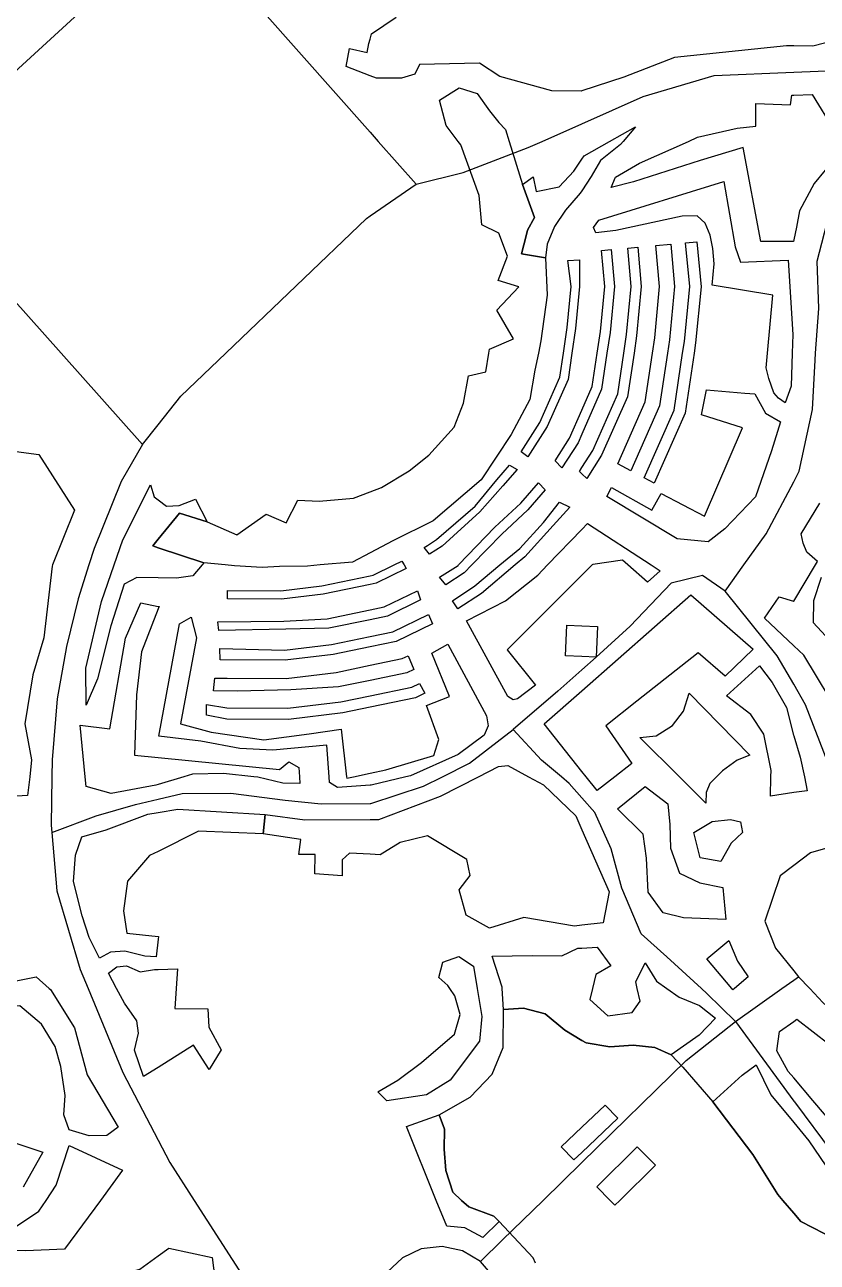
# Model space of a CAD drawing. Header units: millimetres. Extents: x 0 to 1153, y 0 to 888.
# Drawn here: x 431.1 to 543.3, y 411.2 to 586.5 of the extents above; entities that cross this region are included whole.
import ezdxf

# ---------------------------------------------------------------- set-up
doc = ezdxf.new("R2010")
doc.units = ezdxf.units.MM

msp = doc.modelspace()

# ---------------------------------------------------------------- linework, layer by layer
at = {"layer": 'parks'}
for points in [[(547.9552, 587.9553, 5.9233), (548.7351, 585.0467, 5.9191), (542.7145, 583.5029, 5.9376), (540, 583.5358, 5.9465), (538.9988, 583.548, 5.9414), (523.1149, 581.8916, 5.8628), (515.952, 579.0794, 5.8315), (510, 577.1519, 5.8057), (509.9505, 577.1359, 5.805), (505.7394, 577.187, 5.7374), (498.3954, 579.2088, 5.6193), (495.5093, 581.093, 5.5745), (487.0113, 580.8802, 5.4431), (486.3475, 579.5223, 5.4305), (484.4788, 578.9782, 5.4001), (480.914, 578.9471, 5.3438), (480, 579.3022, 5.3304), (476.6425, 580.6065, 5.2852)], [(476.6425, 580.6065, 5.2852), (477.0812, 583.1658, 5.3002), (479.5836, 582.5872, 5.3335), (479.8389, 583.8664, 5.3406), (480, 584.4893, 5.3445), (480.1911, 585.228, 5.3494), (483.6884, 587.6015, 5.4062)], [(514.1563, 563.4813, 5.8417), (514.7414, 564.933, 5.8447), (518.1619, 566.9079, 5.8623), (525.0824, 570, 5.8907), (526.3822, 570.5807, 5.8959), (531.9842, 571.8787, 5.9206), (534.6571, 572.1715, 5.933), (534.6162, 575.387, 5.9289), (539.5525, 575.1692, 5.9531), (539.7209, 576.533, 5.9525), (540, 576.5457, 5.9538), (542.6395, 576.6649, 5.9411), (545.6633, 571.6291, 5.9258)], [(501.4389, 554.0648, 5.6167), (502.0935, 556.6401, 5.64), (502.295, 557.4367, 5.6469), (503.2918, 559.2366, 5.6734), (501.5743, 563.9035, 5.654), (503.0819, 564.9909, 5.6862), (503.544, 562.8946, 5.689), (506.7889, 563.5707, 5.7536), (508.846, 565.8037, 5.7957), (510, 567.4915, 5.8182), (510.3268, 567.9694, 5.8202), (513.9316, 570, 5.8383), (517.577, 572.0535, 5.8519), (515.8532, 570, 5.8473), (515.4767, 569.5516, 5.8459), (512.6362, 567.2909, 5.8322), (511.33, 565.0302, 5.8244), (510, 563.0222, 5.8152), (509.767, 562.6704, 5.8104), (507.6996, 560.2424, 5.7664), (506.1375, 557.9662, 5.73), (505.0837, 555.4237, 5.7018), (504.8369, 553.5311, 5.6919), (501.4389, 554.0648, 5.6167)], [(544.4595, 565.9477, 5.9608), (542.8858, 564.0247, 5.9835), (540.8252, 560.1843, 6.0219), (540.3814, 557.8573, 6.0402), (540, 556.0482, 6.0546), (539.9574, 555.8461, 6.0556), (535.3459, 555.8277, 6.018), (532.8382, 569.1458, 5.9313), (526.7417, 567.2777, 5.9079), (517.3226, 564.2606, 5.8608), (514.1563, 563.4813, 5.8417)], [(511.6658, 557.7969, 5.8246), (512.3976, 558.8287, 5.8303), (530.1105, 564.3377, 5.9386), (531.7002, 555.0543, 5.9917), (532.489, 552.8797, 6.009), (539.198, 553.1978, 6.0667), (539.885, 542.6337, 6.1436), (539.7955, 540, 6.1602), (539.6364, 535.3146, 6.1882), (538.7928, 532.974, 6.1907), (537.8259, 533.6454, 6.1726), (537.1874, 534.3687, 6.1593), (536.4927, 536.3935, 6.1389), (536.0958, 537.9315, 6.1258), (536.2845, 540, 6.1177), (537.0359, 548.2342, 6.0774), (528.4695, 549.6205, 5.9858), (528.7543, 552.6741, 5.9765), (528.5329, 554.8511, 5.966), (528.1558, 556.7048, 5.9558), (527.4493, 558.4138, 5.9439), (526.3272, 559.4681, 5.9319), (524.2248, 559.4193, 5.9167), (514.8013, 557.3593, 5.849), (511.9687, 557.0685, 5.8268), (511.6658, 557.7969, 5.8246)], [(518.8359, 522.3445, 5.8765), (523.0682, 531.9382, 5.9574), (524.275, 540, 5.9725), (524.5205, 541.6401, 5.9707), (525.2703, 549.427, 5.9553), (524.6984, 555.641, 5.9314), (526.2826, 555.789, 5.9439), (526.8766, 549.4168, 5.9711), (526.1087, 541.4535, 5.9899), (525.8903, 540, 5.9921), (524.6133, 531.5013, 5.9812), (520.2574, 521.5931, 5.9026), (518.8359, 522.3445, 5.8765)], [(506.198, 524.7558, 5.6029), (508.2429, 527.9646, 5.6846), (510, 531.9521, 5.7584), (511.4645, 535.2755, 5.796), (512.1737, 540, 5.8263), (512.6382, 543.0944, 5.8319), (513.2429, 549.4521, 5.8379), (512.7775, 554.5684, 5.8332), (514.1455, 554.6819, 5.8448), (514.6254, 549.4446, 5.8514), (513.9947, 542.92, 5.8473), (513.5584, 540, 5.843), (512.7944, 534.8877, 5.8129), (510, 528.548, 5.7408), (509.4578, 527.318, 5.718), (507.1768, 523.7496, 5.6274), (506.198, 524.7558, 5.6029)], [(509.6563, 523.255, 5.7026), (510, 523.7956, 5.7163), (511.5383, 526.2149, 5.7556), (515.0801, 534.2281, 5.843), (515.9397, 540, 5.8718), (516.333, 542.6407, 5.8742), (516.9908, 549.4345, 5.8745), (516.4897, 554.895, 5.8645), (517.9058, 555.0265, 5.8762), (518.4214, 549.4357, 5.8885), (517.7534, 542.4655, 5.8906), (517.3854, 540, 5.8893), (516.4659, 533.8396, 5.8619), (512.8008, 525.5398, 5.775), (510.699, 522.2481, 5.7216), (510, 522.923, 5.7118), (509.6563, 523.255, 5.7026)], [(515.0799, 524.3321, 5.8115), (518.9667, 533.1216, 5.8969), (519.9933, 540, 5.9208), (520.3151, 542.1557, 5.9206), (521.0107, 549.4322, 5.9137), (520.4741, 555.2648, 5.8973), (522.5783, 555.453, 5.9144), (523.1286, 549.4344, 5.9344), (522.4058, 541.898, 5.9454), (522.1221, 540, 5.9465), (521.0054, 532.5301, 5.9265), (516.946, 523.343, 5.8431), (515.0799, 524.3321, 5.8115)], [(501.4022, 526.0219, 5.463), (504.0421, 530.1806, 5.5721), (506.8691, 536.595, 5.6945), (507.3802, 540, 5.7287), (507.9299, 543.6626, 5.7486), (508.4798, 549.4635, 5.7697), (507.9969, 553.1304, 5.763), (509.6524, 553.2311, 5.8008), (509.6865, 549.4581, 5.7987), (509.119, 543.5181, 5.7794), (508.5962, 540, 5.7618), (508.0398, 536.2555, 5.7254), (505.1062, 529.6195, 5.6002), (502.3607, 525.3134, 5.4875), (501.4022, 526.0219, 5.463)], [(513.545, 519.6861, 5.766), (514.2078, 520.9603, 5.7838), (519.915, 517.7504, 5.891), (521.2387, 520.141, 5.9204), (527.3456, 516.9354, 6.0467), (532.7638, 529.4232, 6.1145), (526.9601, 531.2684, 6.0177), (527.6504, 534.8096, 6.0223), (533.0631, 534.3351, 6.1005), (534.5164, 534.2338, 6.1218), (536.0176, 531.4931, 6.157), (538.1125, 530.2597, 6.1964), (536.84, 526.1587, 6.198), (534.5875, 519.6724, 6.1874), (530.2407, 515.1255, 6.1127), (527.8769, 513.2958, 6.0645), (523.502, 513.6834, 5.966), (513.545, 519.6861, 5.766)], [(420.8872, 488.1401, 3.6629), (426.0913, 494.1725, 3.7174), (429.2321, 500.7503, 3.7649), (428.7015, 508.3948, 3.8074), (428.7434, 510, 3.8167), (429.1654, 526.1927, 4.0649), (433.1146, 525.6336, 4.0597), (438.1342, 517.786, 3.9493), (435.0316, 510, 3.8295), (434.9688, 509.8425, 3.8285), (433.8224, 499.6724, 3.7714), (432.2244, 494.4418, 3.7382), (431.1172, 487.5048, 3.696), (432.0782, 482.4011, 3.6714), (431.8109, 480, 3.657), (431.5131, 477.3252, 3.6779), (428.4424, 477.1767, 3.6668), (428.6584, 478.5121, 3.6564), (428.6764, 480, 3.644), (428.7033, 482.2098, 3.6568), (422.8635, 482.4015, 3.6346), (420.8872, 488.1401, 3.6629)], [(487.6513, 512.4552, 4.8916), (488.1186, 512.7655, 4.9109), (489.4235, 513.6045, 4.9643), (494.9072, 518.314, 5.1933), (497.9494, 522.0404, 5.3238), (499.765, 524.1369, 5.3979), (500.8205, 523.5294, 5.4263), (498.8184, 521.2121, 5.3448), (495.5368, 517.5166, 5.2068), (490.1955, 512.6845, 4.9811), (488.4314, 511.5351, 4.9084), (487.6513, 512.4552, 4.8916)], [(439.7561, 495.3725, 3.7664), (441.9811, 504.8512, 3.8188), (443.763, 510, 3.8471), (445.0042, 513.5862, 3.9001), (448.9026, 521.3535, 4.0139), (449.4093, 519.6376, 3.9909), (450, 519.2066, 3.9858), (451.1837, 518.343, 4.0028), (452.9668, 518.4143, 4.0472), (455.2874, 519.3153, 4.116), (456.951, 516.1265, 4.1134), (453.0095, 517.3266, 4.0335), (450, 513.6344, 3.9095), (449.2371, 512.6985, 3.8953), (450, 512.445, 3.8932), (456.4646, 510.297, 4.0228), (456.2119, 510, 4.0126), (454.8998, 508.4576, 3.9728), (452.5944, 508.1511, 3.9152), (450, 508.1826, 3.8521), (446.969, 508.2194, 3.8457), (445.1675, 507.2935, 3.8376), (443.3056, 501.3878, 3.8056), (441.4161, 493.8656, 3.7642), (439.7804, 490.1315, 3.7405), (439.7561, 495.3725, 3.7664)], [(489.8542, 508.2656, 4.9279), (492.4718, 509.9343, 5.0325), (492.5351, 510, 5.0353), (497.6843, 515.3441, 5.2596), (501.3701, 518.7653, 5.4084), (503.8423, 521.6251, 5.5085), (504.8137, 520.6655, 5.5332), (502.3577, 517.8241, 5.434), (498.6474, 514.366, 5.284), (494.4261, 510, 5.1013), (493.3462, 508.883, 5.0547), (490.7283, 507.1957, 4.9499), (489.8542, 508.2656, 4.9279)], [(491.6918, 504.9261, 4.9655), (494.8585, 507.062, 5.0931), (498.3939, 510, 5.2398), (501.2284, 512.3555, 5.3562), (504.5578, 516.0412, 5.4947), (506.8379, 518.8754, 5.5877), (508.2762, 518.1983, 5.6308), (505.935, 515.597, 5.5378), (501.9412, 511.1667, 5.3721), (500.5579, 510, 5.3154), (495.7722, 505.9637, 5.1163), (492.4133, 503.793, 4.9817), (491.6918, 504.9261, 4.9655)], [(535.8652, 502.4573, 6.2542), (537.956, 505.4983, 6.3091), (539.9863, 504.8697, 6.3601), (540, 504.8925, 6.3604), (543.0771, 510, 6.3689), (543.3874, 510.5152, 6.366), (541.8685, 511.7973, 6.3523), (541.3646, 513.0764, 6.3421), (541.0774, 514.4365, 6.3321), (543.7112, 518.7626, 6.3043)], [(493.6475, 502.1054, 5.0114), (499.1802, 504.9281, 5.2272), (503.7559, 508.5708, 5.4157), (505.1338, 510, 5.4751), (510, 515.047, 5.6711), (510.8136, 515.8909, 5.6929), (519.8122, 510, 5.8786), (521.0816, 509.169, 5.9047), (519.2962, 507.5831, 5.8534), (516.5341, 510, 5.8005), (515.7534, 510.6832, 5.7839), (511.5424, 510.0838, 5.6821), (511.4583, 510, 5.6797), (510, 508.5462, 5.6336), (499.4238, 498.0026, 5.1809), (503.4387, 492.9734, 5.2817), (500.9059, 491.0528, 5.1779), (500.2488, 490.9028, 5.1537), (499.5189, 491.3484, 5.1316), (493.6475, 502.1054, 5.0114)], [(459.8137, 506.3816, 4.0814), (467.3897, 506.3547, 4.2641), (473.1682, 507.0465, 4.4085), (480, 508.4682, 4.5854), (480.4673, 508.5654, 4.6025), (483.4361, 510, 4.7176), (484.519, 510.5233, 4.7616), (484.8187, 510, 4.7659), (485.1138, 509.4847, 4.7721), (480.869, 507.4176, 4.6073), (480, 507.2389, 4.5755), (473.3618, 505.8733, 4.4048), (467.463, 505.1551, 4.2581), (459.8072, 505.1923, 4.0747), (459.8137, 506.3816, 4.0814)], [(543.871, 508.2142, 6.3743), (542.8002, 504.9285, 6.3743), (542.7631, 501.8719, 6.3779), (546.3046, 498.0099, 6.4087)], [(458.4654, 501.9657, 4.0254), (467.7769, 502.0478, 4.2455), (473.9269, 502.3913, 4.3931), (480, 503.6495, 4.5468), (482.0191, 504.0678, 4.6207), (486.7221, 506.3523, 4.8032), (487.1698, 505.046, 4.8085), (482.4668, 502.7615, 4.6259), (480, 502.2512, 4.5356), (474.1503, 501.0412, 4.3886), (468.0988, 500.9102, 4.2457), (458.5943, 500.7376, 4.0219), (458.4654, 501.9657, 4.0254)], [(504.6508, 487.4856, 5.2809), (510, 492.191, 5.5052), (525.4278, 505.7618, 5.9966), (534.2457, 498.0818, 6.2067), (530.3074, 494.2734, 6.0913), (526.455, 497.5445, 5.9943), (517.7807, 490.7086, 5.7194), (513.3908, 487.2216, 5.5678), (517.0581, 481.8714, 5.6459), (514.648, 480, 5.5579), (512.1447, 478.0562, 5.4727), (510.5999, 480, 5.4287), (510, 480.7549, 5.4155), (504.6508, 487.4856, 5.2809)], [(438.9391, 487.3262, 3.7235), (443.1365, 486.8013, 3.7363), (445.3864, 499.6528, 3.8032), (447.5566, 504.6163, 3.8311), (450, 504.137, 3.8349), (450.1318, 504.1111, 3.838), (450, 503.7719, 3.8334), (447.6405, 497.702, 3.8008), (446.9109, 491.5874, 3.7715), (446.6473, 483.0419, 3.7323), (450, 482.7145, 3.7442), (467.1862, 481.0364, 4.0971), (468.4863, 482.1356, 4.1315), (469.9389, 481.3189, 4.1567), (470.0158, 480, 4.1494), (470.0712, 479.05, 4.1552), (467.65, 479.0794, 4.105), (464.104, 479.9402, 4.0266), (463.559, 480, 4.0149), (459.2514, 480.473, 3.9278), (454.8704, 480.3589, 3.8358), (453.6479, 480, 3.8086), (450, 478.929, 3.7405), (449.6731, 478.8331, 3.7399), (443.3447, 477.6183, 3.7233), (439.8006, 478.6277, 3.701), (439.6647, 480, 3.6897), (438.9391, 487.3262, 3.7235)], [(450.0846, 485.7413, 3.7588), (453.019, 501.6508, 3.8955), (454.653, 502.6067, 3.9386), (455.4248, 499.6889, 3.9425), (453.1826, 487.4785, 3.8336), (457.5241, 486.3107, 3.922), (464.9677, 485.254, 4.0764), (471.3714, 486.0869, 4.2198), (475.9109, 486.7566, 4.3228), (476.6889, 480, 4.2883), (476.7134, 479.7871, 4.2897), (477.6807, 480, 4.3089), (480, 480.5105, 4.3613), (482.2346, 481.0024, 4.4436), (489.0523, 483.0196, 4.6988), (489.7348, 485.26, 4.7406), (488.0035, 490.1129, 4.7186), (491.2555, 491.365, 4.8424), (488.7566, 497.5095, 4.8039), (491.0257, 498.7736, 4.8933), (496.505, 488.6345, 5.0046), (496.7518, 487.2377, 5.0022), (496.1842, 485.9065, 4.9717), (492.4983, 483.1451, 4.8206), (485.7328, 480.1515, 4.5595), (485.0938, 480, 4.5359), (480.1784, 478.8344, 4.3679), (480, 478.821, 4.3617), (475.4028, 478.4742, 4.2681), (474.2844, 479.1661, 4.242), (474.2181, 480, 4.2368), (473.8614, 484.4863, 4.2619), (466.2445, 483.7797, 4.0946), (461.5477, 483.9854, 3.9958), (456.054, 485.0277, 3.8838), (450.0846, 485.7413, 3.7588)], [(458.739, 498.1712, 4.0116), (467.8787, 497.9209, 4.2212), (474.5377, 498.7228, 4.3807), (480, 499.8592, 4.5164), (483.2309, 500.5314, 4.6347), (488.2715, 502.9698, 4.8304), (488.8552, 501.6804, 4.8405), (483.7019, 499.1691, 4.6403), (480, 498.4054, 4.5047), (474.7685, 497.3262, 4.3758), (467.9653, 496.4981, 4.2139), (458.7754, 496.5632, 4.0038), (458.739, 498.1712, 4.0116)], [(507.6612, 497.15, 5.4623), (507.8655, 501.4776, 5.5035), (510, 501.3836, 5.5774), (512.2348, 501.2852, 5.6351), (512.0302, 496.939, 5.598), (510, 497.037, 5.5433), (507.6612, 497.15, 5.4623)], [(546.9433, 488.0782, 6.44), (541.4279, 497.2142, 6.3734), (540, 498.56, 6.3621), (535.8652, 502.4573, 6.2542)], [(457.8431, 492.1794, 3.9596), (458.0404, 493.9518, 3.9733), (459.7669, 493.968, 4.0124), (468.1181, 493.941, 4.2007), (475.1932, 494.7843, 4.3667), (480, 495.7864, 4.4837), (484.5435, 496.7336, 4.6503), (485.4196, 497.1504, 4.6843), (486.2192, 495.208, 4.6967), (485.2304, 494.7275, 4.6583), (480, 493.6439, 4.4666), (475.5278, 492.7174, 4.3589), (468.7698, 492.3256, 4.2048), (461.2313, 492.1476, 4.0351), (457.8431, 492.1794, 3.9596)], [(530.497, 491.4556, 6.0901), (535.1603, 495.7384, 6.229), (536.9377, 493.366, 6.2768), (539.0044, 489.8099, 6.3353), (539.9798, 485.8862, 6.3648), (540, 485.8201, 6.3654), (540.9253, 482.799, 6.3779), (541.5104, 480, 6.3876), (541.9224, 478.0294, 6.379), (540, 477.7497, 6.3501), (536.7344, 477.2747, 6.2438), (536.7856, 480, 6.2644), (536.8023, 480.8884, 6.2654), (535.7538, 486.0304, 6.2368), (533.9333, 488.8029, 6.1855), (530.497, 491.4556, 6.0901)], [(456.842, 488.7164, 3.9196), (456.8606, 490.2493, 3.9278), (459.7396, 489.7498, 3.9887), (468.3626, 489.7194, 4.1786), (475.8778, 490.6132, 4.351), (480, 491.4705, 4.4491), (485.9251, 492.7027, 4.6664), (487.0184, 493.2284, 4.7089), (487.7767, 491.8347, 4.7243), (486.4502, 491.191, 4.6728), (480, 489.8522, 4.4362), (476.1306, 489.049, 4.3448), (468.455, 488.1201, 4.1701), (459.7443, 488.1608, 3.9801), (456.842, 488.7164, 3.9196)], [(518.2136, 485.5463, 5.7029), (520.5181, 485.7785, 5.7742), (522.8379, 487.2742, 5.8511), (524.3968, 489.2903, 5.9058), (525.1948, 491.8266, 5.9387), (533.7837, 483.0622, 6.1729), (531.9846, 482.3314, 6.1156), (529.9204, 480.8233, 6.0473), (529.074, 480, 6.0183), (528.1088, 479.0612, 5.9823), (527.582, 477.7946, 5.9588), (527.5636, 476.2802, 5.9501), (523.8101, 480, 5.8503), (518.2136, 485.5463, 5.7029)], [(464.854, 471.9399, 4.087), (465.1428, 474.659, 4.0776), (470.76, 473.9032, 4.1947), (480, 473.9465, 4.3803), (481.254, 473.9523, 4.4227), (489.9892, 477.2472, 4.7125), (495.3546, 480, 4.8958), (498.2162, 481.4682, 5.0078), (499.4968, 481.6199, 5.0539), (502.4529, 480, 5.1448), (504.5778, 478.8356, 5.2179), (509.1281, 474.4596, 5.3669), (510, 472.4787, 5.3918), (513.8568, 463.7164, 5.4834), (513.0361, 459.3127, 5.4468), (510, 458.9708, 5.3599), (508.9387, 458.8513, 5.327), (501.7924, 460.0531, 5.1082), (496.9234, 458.579, 4.9579), (493.6129, 460.4032, 4.8545), (492.6413, 463.9739, 4.82), (494.2003, 465.9992, 4.8678), (493.7085, 468.2817, 4.8497), (488.1232, 471.6575, 4.66), (484.2833, 470.6912, 4.5347), (481.4409, 468.9417, 4.4466), (480, 469.0146, 4.3991), (477.096, 469.1617, 4.3418), (476.0619, 468.245, 4.3255), (476.034, 465.9502, 4.3347), (472.2015, 466.2476, 4.2599), (472.2346, 468.9791, 4.2476), (469.9333, 469.007, 4.2026), (470.2147, 471.1222, 4.1976), (464.854, 471.9399, 4.087)], [(515.0302, 475.4566, 5.5555), (518.9528, 478.624, 5.6899), (522.1597, 476.1692, 5.7806), (522.444, 473.2573, 5.7764), (522.5708, 469.8735, 5.765), (523.8145, 466.3274, 5.7857), (526.7155, 465.0007, 5.8646), (529.944, 464.3203, 5.9553), (530.3766, 459.7992, 5.9415), (524.3854, 460.0298, 5.7722), (521.4927, 460.7154, 5.6927), (519.4103, 463.6397, 5.6448), (519.1492, 468.4655, 5.6562), (518.7029, 471.8625, 5.6559), (515.0302, 475.4566, 5.5555)], [(437.9985, 465.1483, 3.801), (438.2996, 468.88, 3.7723), (439.1945, 471.4988, 3.7549), (442.611, 472.4794, 3.7601), (448.52, 474.6935, 3.7659), (450, 474.9402, 3.7699), (452.7803, 475.4037, 3.8228), (465.1428, 474.659, 4.0776), (464.854, 471.9399, 4.087), (455.7316, 472.3015, 3.9034), (450, 469.4316, 3.8104), (448.7924, 468.8269, 3.8105), (445.6717, 465.2223, 3.8266), (445.1089, 460.992, 3.8568), (445.582, 457.8363, 3.8822), (450, 457.3686, 3.8991), (450.0438, 457.364, 3.9), (450, 456.9907, 3.9019), (449.7051, 454.4783, 3.9195), (448.1001, 454.5907, 3.9141), (445.2955, 455.303, 3.9006), (443.2559, 455.1605, 3.8958), (441.7113, 454.3244, 3.8978), (440.2122, 457.2417, 3.8706), (439.2264, 460.3015, 3.8434), (437.9985, 465.1483, 3.801)], [(525.8346, 472.1012, 5.8748), (528.4431, 473.677, 5.9632), (531.0281, 473.9709, 6.0446), (532.4864, 473.628, 6.0875), (532.7717, 472.1099, 6.0868), (531.1628, 470.587, 6.0285), (529.6692, 468.0219, 5.9685), (526.7584, 468.5404, 5.8844), (525.8346, 472.1012, 5.8748)], [(497.2904, 454.5697, 4.9701), (502.9579, 454.6682, 5.1394), (507.169, 454.617, 5.2651), (509.444, 455.7138, 5.3355), (510, 455.7409, 5.3522), (512.1869, 455.8477, 5.4132), (514.1053, 453.2413, 5.4585), (511.9881, 451.9754, 5.3972), (511.5112, 450, 5.3791), (511.1382, 448.4547, 5.3641), (513.6996, 446.1471, 5.4223), (517.1016, 446.5983, 5.5119), (518.2479, 448.2012, 5.5499), (517.8485, 450, 5.5487), (517.6417, 450.9311, 5.5466), (518.9695, 453.6562, 5.593), (520.5604, 451.063, 5.6258), (522.0551, 450, 5.6613), (523.7774, 448.7753, 5.699), (526.6722, 447.6065, 5.7666), (528.9203, 445.823, 5.8104), (526.6214, 443.4164, 5.7331), (522.6395, 440.6214, 5.6158), (520.3424, 441.6621, 5.5665), (517.2851, 441.9593, 5.4934), (513.9578, 441.7395, 5.411), (510.6318, 442.291, 5.3315), (510, 442.6666, 5.3171), (507.5849, 444.1027, 5.2566), (504.8, 446.4316, 5.1844), (501.7407, 447.2307, 5.0999), (498.9249, 447.014, 5.0214), (498.7136, 450, 5.0124), (498.6998, 450.1946, 5.012), (497.2904, 454.5697, 4.9701)], [(527.7113, 454.2005, 5.8354), (530.8356, 456.7923, 5.9367), (532.0551, 453.8876, 5.9529), (533.5465, 451.6581, 5.9795), (531.6244, 450, 5.9175), (531.3901, 449.7979, 5.9094), (531.2213, 450, 5.9067), (527.7113, 454.2005, 5.8354)], [(481.1132, 435.355, 4.6098), (483.9466, 437.021, 4.6666), (487.3096, 439.5262, 4.7358), (491.9617, 443.5397, 4.8394), (492.7548, 446.3269, 4.8517), (492.0277, 448.9747, 4.8226), (491.3124, 450, 4.7985), (491.0143, 450.4273, 4.7892), (489.7492, 451.5484, 4.7505), (490.2953, 453.7347, 4.7628), (492.599, 454.5616, 4.8301), (494.636, 453.1709, 4.892), (495.1653, 450, 4.9099), (495.8281, 446.0295, 4.9372), (495.5223, 442.5672, 4.9363), (491.3631, 437.0146, 4.8471), (488.0131, 434.9274, 4.7757), (482.3764, 434.0759, 4.6485), (481.1132, 435.355, 4.6098)], [(442.9721, 452.1905, 3.9178), (444.1418, 453.0869, 3.9142), (445.5261, 453.2281, 3.917), (447.4657, 452.3683, 3.9289), (449.4998, 452.706, 3.932), (450, 452.7214, 3.9333), (452.7457, 452.8059, 3.981), (452.5442, 450, 3.9973), (452.3417, 447.1799, 4.0315), (457.0403, 447.1228, 4.1106), (457.1689, 444.5474, 4.1447), (458.9037, 441.302, 4.2117), (457.2156, 438.5163, 4.22), (455.0119, 441.9811, 4.1428), (450, 438.8387, 4.1082), (447.9169, 437.5327, 4.1229), (446.6598, 441.2834, 4.0677), (447.2082, 443.6648, 4.0352), (446.9741, 445.4517, 4.0095), (445.2059, 447.9169, 3.9703), (444.1171, 450, 3.9377), (442.9721, 452.1905, 3.9178)], [(418.8021, 450.6906, 3.8787), (420, 450.7161, 3.8675), (421.584, 450.7498, 3.8715), (429.6357, 451.0609, 3.8905), (432.728, 451.6645, 3.8939), (434.5761, 450, 3.9125), (434.736, 449.856, 3.9151), (438.1385, 444.4253, 4.0046), (439.9197, 437.7599, 4.1064), (444.3536, 430.3839, 4.2194), (442.7328, 429.1957, 4.2348), (440.2146, 429.1333, 4.2333), (437.3877, 429.976, 4.218), (436.6224, 432.1132, 4.1853), (436.8235, 434.8519, 4.1446), (436.2098, 438.9386, 4.0825), (435.4295, 441.81, 4.0379), (433.4539, 444.9747, 3.9859), (430.4165, 447.5669, 3.939), (425.6273, 447.402, 3.9299), (420, 446.7805, 3.9263), (419.033, 446.6737, 3.9369), (418.8418, 450, 3.8844), (418.8021, 450.6906, 3.8787)], [(537.6232, 441.1829, 5.983), (537.9839, 443.9011, 6.0213), (540, 445.3415, 6.0883), (540.4266, 445.6463, 6.0994), (545.0826, 442.0774, 6.1405), (548.2909, 440.3938, 6.1763), (551.676, 438.7824, 6.2151), (554.9102, 438.5759, 6.2684), (556.3254, 435.3344, 6.2506), (558.1492, 431.5118, 6.2309), (558.9904, 427.7291, 6.1945), (556.2869, 425.5689, 6.1225), (551.5216, 426.0542, 6.0523), (547.6733, 428.3495, 6.0186), (542.7246, 434.1427, 6.0059), (540, 437.3456, 5.9967), (539.2103, 438.2739, 5.9888), (537.6232, 441.1829, 5.983)], [(528.5448, 433.971, 5.7035), (532.722, 437.7114, 5.8315), (534.682, 439.193, 5.8918), (536.7482, 434.9307, 5.8959), (540, 431.0162, 5.9242), (542.1596, 428.4164, 5.9296), (545.3313, 423.7133, 5.9249), (550.0007, 420.5903, 5.96), (555.5851, 420.4204, 6.0444), (563.0581, 421.7793, 6.179), (563.6576, 420, 6.1638), (565.7427, 413.8113, 6.1166), (559.8918, 412.4327, 6.0167), (554.0074, 412.2439, 5.932), (547.6221, 413.5851, 5.8552), (541.0219, 416.9824, 5.789), (540, 418.1797, 5.7834), (538.4462, 420, 5.7696), (537.736, 420.832, 5.7657), (534.232, 426.4776, 5.7563), (528.5448, 433.971, 5.7035)], [(507.0886, 427.5782, 5.2116), (510, 430.3463, 5.2809), (513.3224, 433.5052, 5.3636), (515.114, 431.6437, 5.395), (510, 426.7813, 5.2704), (508.8802, 425.7167, 5.2445), (507.0886, 427.5782, 5.2116)], [(485.1458, 430.4742, 4.7339), (489.8009, 432.0995, 4.8297), (490.5355, 430.0649, 4.8542), (490.5014, 427.2592, 4.8645), (490.7281, 424.2086, 4.881), (491.7058, 421.1397, 4.9112), (492.974, 420, 4.9384), (493.9906, 419.0863, 4.9604), (497.5469, 417.7608, 5.0282), (498.2729, 416.9901, 5.0429), (495.9597, 414.7323, 5.0096), (493.4113, 416.1292, 4.9614), (490.8562, 416.3274, 4.9165), (489.3738, 420, 4.8724), (485.1458, 430.4742, 4.7339)], [(429.8124, 416.2508, 4.4234), (433.076, 418.4598, 4.3893), (434.1148, 420, 4.3657), (435.5501, 422.128, 4.3341), (437.4087, 427.755, 4.2511), (444.959, 424.2903, 4.3071), (441.8121, 420, 4.3676), (436.7512, 413.1001, 4.4711), (431.2337, 412.8512, 4.4763), (424.1139, 412.9377, 4.4767)], [(429.136, 428.3386, 4.2349), (433.6652, 426.8341, 4.2619), (430.8558, 421.8784, 4.336)], [(512.1029, 421.9236, 5.2957), (517.8536, 427.5591, 5.4329), (520.4355, 424.9632, 5.4702), (515.3791, 420, 5.3487), (514.6847, 419.3184, 5.3346), (514.0092, 420, 5.3237), (512.1029, 421.9236, 5.2957)], [(430.0761, 408.3493, 4.547), (436.0596, 407.4776, 4.5568), (447.4179, 410.2481, 4.5096), (450, 412.1454, 4.4815), (451.4982, 413.2463, 4.4801), (457.6356, 411.8895, 4.5559), (458.2301, 407.5336, 4.6157), (453.3245, 404.3688, 4.6177), (450, 404.0162, 4.5973), (447.979, 403.8019, 4.6022), (446.8086, 401.5395, 4.636), (439.3538, 399.7066, 4.6712), (428.3444, 399.9982, 4.6795)]]:
    msp.add_polyline3d(points, dxfattribs=at)
at = {"layer": 'paths'}
for points in [[(502.3889, 569.125, 5.6864), (504.3615, 570, 5.7231), (510, 572.5012, 5.8149), (518.66, 576.3426, 5.8497), (528.7499, 579.3237, 5.8949), (540, 579.7955, 5.9504), (556.0721, 580.4696, 5.8863), (565.561, 581.9992, 5.8556), (570, 583.5917, 5.8482), (576.7102, 585.9989, 5.8262), (586.1503, 591.4132, 5.8217), (598.2296, 600, 5.8601), (600, 601.2585, 5.8791), (601.8941, 602.605, 5.8873), (630, 623.5862, 6.0161), (638.5918, 630, 6.0728), (640.1214, 631.1419, 6.0759)], [(453.2639, 601.4722, 5.1128), (454.5688, 600, 5.1272), (480, 571.3092, 5.3086), (481.1605, 570, 5.3249), (486.5261, 563.9467, 5.3654), (493.1954, 565.6034, 5.5038)], [(420, 571.0203, 4.7111), (450, 598.4842, 5.0664)], [(547.941, 470.8387, 6.418), (545.3886, 480, 6.4405), (544.8317, 481.999, 6.429), (541.6946, 490.214, 6.3814), (540, 493.1304, 6.3635), (537.6707, 497.139, 6.2989), (530.2933, 506.2882, 6.1193), (532.9622, 510, 6.1916), (536.1219, 514.3945, 6.2446), (540, 521.7739, 6.282), (540.7849, 523.2675, 6.2717), (542.6412, 532.0074, 6.2068), (543.022, 539.0275, 6.1537), (543.0924, 540, 6.1461), (543.5501, 546.3247, 6.1004), (543.344, 553.0453, 6.0557), (545.0379, 559.6035, 6.0009), (549.2214, 565.8435, 5.9326), (553.9228, 570, 5.8743), (554.2705, 570.3074, 5.8728), (557.9361, 572.0656, 5.8553)], [(493.1954, 565.6034, 5.5038), (502.3889, 569.125, 5.6864)], [(413.6959, 565.2491, 4.6905), (420, 558.195, 4.5336), (436.2606, 540, 4.274), (447.7975, 527.0908, 4.0921), (444.7609, 521.8498, 4.0161), (440.9209, 512.3163, 3.8747), (440.1826, 510, 3.8399), (438.661, 505.226, 3.8127), (437.0203, 498.4535, 3.7739), (435.6917, 491.0546, 3.7312), (434.9634, 482.4125, 3.6829), (434.9341, 480, 3.67), (434.851, 473.1497, 3.7253), (434.9503, 472.1171, 3.734), (435.6652, 463.8571, 3.8034), (438.9502, 452.6947, 3.9027), (440.0639, 450, 3.927), (444.9828, 438.098, 4.11), (450, 428.5109, 4.2514), (451.6532, 425.352, 4.3154), (455.1003, 420, 4.4258), (469.0437, 398.3519, 4.7985)], [(479.5063, 559.0978, 5.1787), (480, 559.4389, 5.1919), (486.5261, 563.9467, 5.3654)], [(453.1868, 533.9014, 4.2632), (459.5572, 540, 4.4976), (479.5063, 559.0978, 5.1787)], [(447.7975, 527.0908, 4.0921), (450, 529.8742, 4.1317), (453.1868, 533.9014, 4.2632)], [(530.2933, 506.2882, 6.1193), (527.0837, 508.52, 6.0469), (522.6666, 507.4028, 5.935), (516.8628, 501.3405, 5.7565), (512.0302, 496.939, 5.598), (510, 495.1271, 5.5283), (506.617, 492.1078, 5.3861), (500.2616, 486.6933, 5.1209)], [(434.9503, 472.1171, 3.734), (441.2285, 474.4661, 3.7393), (446.8103, 476.0616, 3.749), (450, 476.8281, 3.756), (453.3989, 477.6449, 3.8198), (460.3043, 477.6726, 3.9615), (467.9726, 476.6875, 4.1242), (473.0894, 476.1886, 4.231), (480, 476.2055, 4.3717), (480.0985, 476.2057, 4.375), (487.5848, 478.6609, 4.6263), (490.267, 480, 4.7174), (494.0897, 481.9085, 4.8666), (500.2616, 486.6933, 5.1209)], [(531.7433, 445.3149, 5.878), (527.692, 449.3132, 5.8067), (526.9404, 450, 5.7921), (522.0246, 454.4925, 5.6804), (518.3958, 457.7516, 5.5929), (515.6771, 464.224, 5.5381), (514.1304, 469.7994, 5.5101), (511.8431, 474.9377, 5.4548), (510, 477.0383, 5.4026), (508.217, 479.0702, 5.3452), (507.0987, 480, 5.3078), (504.2926, 482.3329, 5.2278), (500.2616, 486.6933, 5.1209)], [(540.6597, 451.6833, 6.1663), (542.2621, 450, 6.1833), (544.1319, 448.0358, 6.1944), (546.9773, 445.4181, 6.2144), (551.9915, 443.7126, 6.2829), (555.7313, 444.996, 6.366), (556.9487, 445.864, 6.3992), (558.9562, 447.3078, 6.4546), (560.7721, 450, 6.5238), (561.1942, 450.6257, 6.5342), (562.7923, 454.5555, 6.5787), (562.0123, 457.4548, 6.5766), (559.51, 461.3413, 6.5507), (556.7034, 465.8355, 6.5259), (551.8982, 469.6199, 6.4709), (547.941, 470.8387, 6.418), (542.3592, 469.2432, 6.3224), (540, 467.4362, 6.2726), (538.0838, 465.9685, 6.205), (535.9202, 459.5646, 6.0976), (537.4241, 455.7274, 6.1132), (540, 452.5078, 6.1605), (540.6597, 451.6833, 6.1663)], [(524.7953, 439.7961, 5.6618), (531.7433, 445.3149, 5.878), (538.303, 450, 6.0962), (540, 451.2121, 6.1508), (540.6597, 451.6833, 6.1663)], [(531.7433, 445.3149, 5.878), (540, 434.0688, 5.9591), (540.0928, 433.9424, 5.9593), (545.4567, 426.7968, 5.9638), (548.3238, 424.6527, 5.9838), (550.5438, 423.8545, 6.0092), (552.8758, 423.7147, 6.0443), (556.6634, 423.6688, 6.1037), (560.7948, 424.9474, 6.1863), (563.1052, 425.6628, 6.2329)], [(498.7528, 414.3918, 5.0573), (504.5019, 420, 5.1497), (510, 425.3634, 5.2663), (524.7953, 439.7961, 5.6618)], [(498.7528, 414.3918, 5.0573), (495.6309, 411.3447, 5.0149)], [(498.8795, 403.1004, 5.0851), (498.765, 406.1775, 5.0765), (497.6407, 409.0252, 5.0528), (495.6309, 411.3447, 5.0149), (493.0837, 412.8438, 4.9687), (490.198, 413.4549, 4.9188), (487.2609, 413.1189, 4.8724), (484.5845, 411.8783, 4.8366), (482.434, 409.8509, 4.8165), (481.0519, 407.2566, 4.8144), (480.5611, 404.3542, 4.8292)]]:
    msp.add_polyline3d(points, dxfattribs=at)
at = {"layer": 'water'}
for points in [[(449.2371, 512.6985, 3.8953), (450, 513.6344, 3.9095), (453.0095, 517.3266, 4.0335), (456.951, 516.1265, 4.1134), (461.1324, 514.2917, 4.191), (465.3153, 517.1772, 4.3317), (468.13, 515.9908, 4.3847), (469.7752, 519.1859, 4.467), (472.7781, 519.0194, 4.5379), (477.6423, 519.4435, 4.6618), (480, 520.3538, 4.7309), (481.6089, 520.975, 4.7906), (485.5294, 523.3155, 4.9432), (488.3057, 525.549, 5.0546), (491.9183, 529.5193, 5.2052), (493.2545, 532.9412, 5.2776), (493.9486, 536.7889, 5.3335), (496.3931, 537.3633, 5.407), (496.8169, 540, 5.4413), (496.9118, 540.5906, 5.4469), (500.3179, 542.036, 5.5445), (497.9536, 546.0974, 5.5009), (501.0624, 549.3862, 5.5911), (498.1562, 550.2764, 5.5253), (499.4852, 553.7633, 5.5715), (498.2377, 556.9935, 5.5582), (495.8228, 558.2029, 5.5128), (495.4336, 562.3519, 5.5275), (492.8513, 569.5195, 5.5225), (492.4881, 570, 5.5193), (490.767, 572.2767, 5.4922), (489.8593, 575.8465, 5.4811), (492.6377, 577.5969, 5.5276), (495.1695, 576.8042, 5.5677), (496.9296, 574.3297, 5.5959), (498.2602, 572.6782, 5.618), (499.1991, 571.6725, 5.634), (499.7104, 570, 5.6433), (501.5743, 563.9035, 5.654), (503.2918, 559.2366, 5.6734), (502.295, 557.4367, 5.6469), (502.0935, 556.6401, 5.64), (501.4389, 554.0648, 5.6167), (504.8369, 553.5311, 5.6919), (505.0841, 548.2131, 5.6852), (504.2068, 541.7751, 5.647), (503.8375, 540, 5.6323), (503.3411, 537.6134, 5.6024), (502.643, 533.4312, 5.5535), (500.0013, 528.4642, 5.4387), (495.7199, 522.0675, 5.2531), (488.936, 516.2401, 4.9756), (483.2354, 513.4101, 4.7517), (480, 511.7149, 4.6197), (477.5328, 510.4223, 4.5424), (472.9556, 510, 4.4244), (471.1241, 509.831, 4.3782), (467.1674, 509.7676, 4.2805), (464.7446, 509.6669, 4.2204), (460.8151, 509.8726, 4.1251), (459.5089, 510, 4.0937), (456.4646, 510.297, 4.0228), (450, 512.445, 3.8932), (449.2371, 512.6985, 3.8953)], [(449.2371, 512.6985, 3.8953), (450, 513.6344, 3.9095), (453.0095, 517.3266, 4.0335), (456.951, 516.1265, 4.1134), (461.1324, 514.2917, 4.191), (465.3153, 517.1772, 4.3317), (468.13, 515.9908, 4.3847), (469.7752, 519.1859, 4.467), (472.7781, 519.0194, 4.5379), (477.6423, 519.4435, 4.6618), (480, 520.3538, 4.7309), (481.6089, 520.975, 4.7906), (485.5294, 523.3155, 4.9432), (488.3057, 525.549, 5.0546), (491.9183, 529.5193, 5.2052), (493.2545, 532.9412, 5.2776), (493.9486, 536.7889, 5.3335), (496.3931, 537.3633, 5.407), (496.8169, 540, 5.4413), (496.9118, 540.5906, 5.4469), (500.3179, 542.036, 5.5445), (497.9536, 546.0974, 5.5009), (501.0624, 549.3862, 5.5911), (498.1562, 550.2764, 5.5253), (499.4852, 553.7633, 5.5715), (498.2377, 556.9935, 5.5582), (495.8228, 558.2029, 5.5128), (495.4336, 562.3519, 5.5275), (492.8513, 569.5195, 5.5225), (492.4881, 570, 5.5193), (490.767, 572.2767, 5.4922), (489.8593, 575.8465, 5.4811), (492.6377, 577.5969, 5.5276), (495.1695, 576.8042, 5.5677), (496.9296, 574.3297, 5.5959), (498.2602, 572.6782, 5.618), (499.1991, 571.6725, 5.634), (499.7104, 570, 5.6433), (501.5743, 563.9035, 5.654), (503.2918, 559.2366, 5.6734), (502.295, 557.4367, 5.6469), (502.0935, 556.6401, 5.64), (501.4389, 554.0648, 5.6167), (504.8369, 553.5311, 5.6919), (505.0841, 548.2131, 5.6852), (504.2068, 541.7751, 5.647), (503.8375, 540, 5.6323), (503.3411, 537.6134, 5.6024), (502.643, 533.4312, 5.5535), (500.0013, 528.4642, 5.4387), (495.7199, 522.0675, 5.2531), (488.936, 516.2401, 4.9756), (483.2354, 513.4101, 4.7517), (480, 511.7149, 4.6197), (477.5328, 510.4223, 4.5424), (472.9556, 510, 4.4244), (471.1241, 509.831, 4.3782), (467.1674, 509.7676, 4.2805), (464.7446, 509.6669, 4.2204), (460.8151, 509.8726, 4.1251), (459.5089, 510, 4.0937), (456.4646, 510.297, 4.0228), (450, 512.445, 3.8932), (449.2371, 512.6985, 3.8953)], [(489.8009, 432.0995, 4.8297), (494.1789, 434.6017, 4.922), (497.2794, 437.8627, 4.9897), (498.8601, 441.6719, 5.0249), (498.9249, 447.014, 5.0214), (501.7407, 447.2307, 5.0999), (504.8, 446.4316, 5.1844), (507.5849, 444.1027, 5.2566), (510, 442.6666, 5.3171), (510.6318, 442.291, 5.3315), (513.9578, 441.7395, 5.411), (517.2851, 441.9593, 5.4934), (520.3424, 441.6621, 5.5665), (522.6395, 440.6214, 5.6158), (524.3047, 438.8821, 5.6437), (528.5448, 433.971, 5.7035), (534.232, 426.4776, 5.7563), (537.736, 420.832, 5.7657), (538.4462, 420, 5.7696), (540, 418.1797, 5.7834), (541.0219, 416.9824, 5.789), (547.6221, 413.5851, 5.8552)], [(503.4204, 411.1201, 5.1385), (503.1015, 411.8394, 5.1327), (499.6617, 415.5237, 5.0702), (498.2729, 416.9901, 5.0429), (497.5469, 417.7608, 5.0282), (493.9906, 419.0863, 4.9604), (492.974, 420, 4.9384), (491.7058, 421.1397, 4.9112), (490.7281, 424.2086, 4.881), (490.5014, 427.2592, 4.8645), (490.5355, 430.0649, 4.8542), (489.8009, 432.0995, 4.8297), (494.1789, 434.6017, 4.922), (497.2794, 437.8627, 4.9897), (498.8601, 441.6719, 5.0249), (498.9249, 447.014, 5.0214), (501.7407, 447.2307, 5.0999), (504.8, 446.4316, 5.1844), (507.5849, 444.1027, 5.2566), (510, 442.6666, 5.3171), (510.6318, 442.291, 5.3315), (513.9578, 441.7395, 5.411), (517.2851, 441.9593, 5.4934), (520.3424, 441.6621, 5.5665), (522.6395, 440.6214, 5.6158), (524.3047, 438.8821, 5.6437), (528.5448, 433.971, 5.7035), (534.232, 426.4776, 5.7563), (537.736, 420.832, 5.7657), (538.4462, 420, 5.7696), (540, 418.1797, 5.7834), (541.0219, 416.9824, 5.789), (547.6221, 413.5851, 5.8552)], [(503.4204, 411.1201, 5.1385), (503.1015, 411.8394, 5.1327), (499.6617, 415.5237, 5.0702), (498.2729, 416.9901, 5.0429), (497.5469, 417.7608, 5.0282), (493.9906, 419.0863, 4.9604), (492.974, 420, 4.9384), (491.7058, 421.1397, 4.9112), (490.7281, 424.2086, 4.881), (490.5014, 427.2592, 4.8645), (490.5355, 430.0649, 4.8542), (489.8009, 432.0995, 4.8297)]]:
    msp.add_polyline3d(points, dxfattribs=at)

doc.saveas('drawing.dxf')
